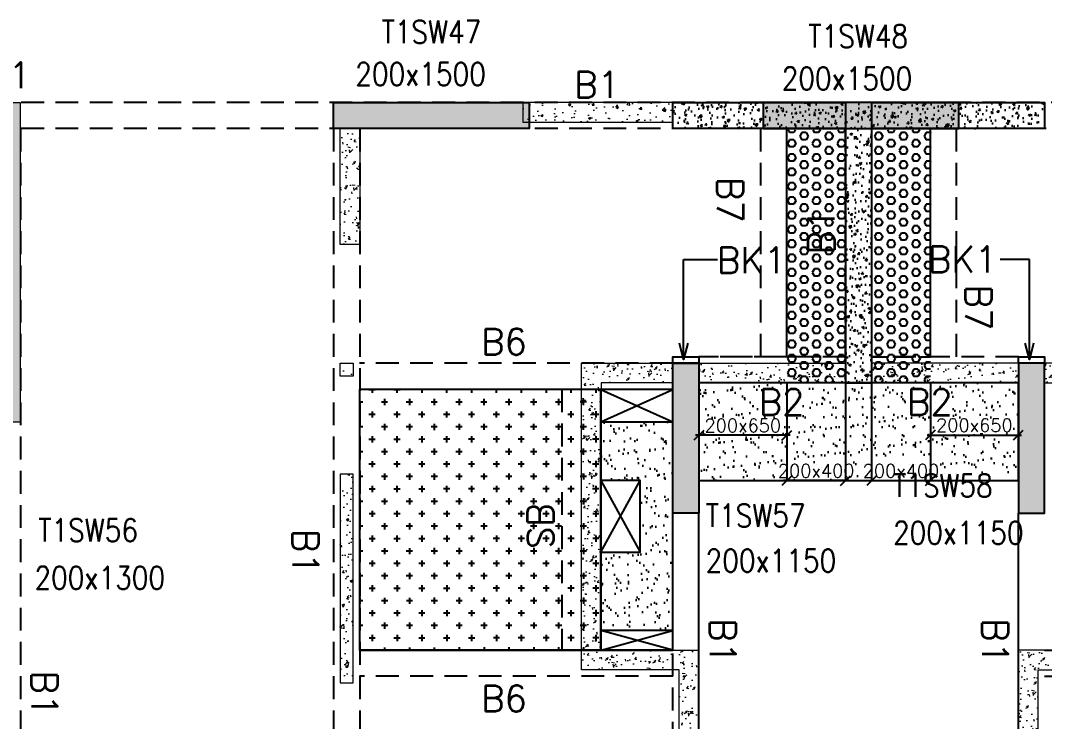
# Model space of a CAD drawing. Header units: millimetres. Extents: x 1078357 to 2594950, y -4969473 to -4636555.
# Drawn here: x 1715100 to 1722950, y -4671879 to -4666501 of the extents above; entities that cross this region are included whole.
import ezdxf

# ---------------------------------------------------------------- set-up
doc = ezdxf.new("R2010")
doc.units = ezdxf.units.MM
doc.header["$PDMODE"] = 35
for name, pattern in [('CONTINOUS', [0]), ('HIDDEN', [0.375, 0.25, -0.125]), ('New Retail block$0$CONTINOUS', [0])]:
    doc.linetypes.add(name, pattern=pattern)
doc.layers.get('0').update_dxf_attribs({"lineweight": 0})
doc.layers.get('Defpoints').update_dxf_attribs({"lineweight": 0})
for name, color, linetype, lineweight in [('A-_ANOTDIMA_D-', 6, 'Continuous', 13), ('COL. NO.', 30, 'Continuous', 25), ('COL. SIZE', 7, 'Continuous', 25), ('DIM', 9, 'Continuous', 25), ('HATCH', 8, 'Continuous', 30), ('RCC UPSTAND', 43, 'Continuous', 30), ('S-NON STR RCC WALL', 8, 'Continuous', 0)]:
    doc.layers.add(name, color=color, linetype=linetype, lineweight=lineweight)
for name, color, linetype in [('B-200x325', 201, 'HIDDEN'), ('B-200x375', 41, 'HIDDEN'), ('B-200x400', 44, 'HIDDEN'), ('B-200x650', 241, 'HIDDEN'), ('B-300xSLAB THK.', 151, 'Continuous'), ('BK1-200x650', 241, 'HIDDEN'), ('DC BEAM NO.', 7, 'Continuous'), ('DROP SLAB', 8, 'Continuous'), ('NON STR. RCC WALL', 6, 'Continuous'), ('S-COLUMN_SHEAR WALL', 1, 'Continuous'), ('S-PROJECTION', 54, 'New Retail block$0$CONTINOUS'), ('SLAB FOLD', 8, 'Continuous'), ('UP TO 10FRS', 30, 'Continuous')]:
    doc.layers.add(name, color=color, linetype=linetype)
doc.styles.add('Roman', font='romans')
doc.styles.add('ROMANS', font='romans.shx', dxfattribs={"width": 0.85})
doc.dimstyles.new('HARESH', dxfattribs={"dimtxt": 150, "dimasz": 75, "dimexe": 0, "dimexo": 0, "dimgap": 25, "dimtad": 1, "dimdec": 0, "dimdsep": 46, "dimtxsty": 'Roman', "dimblk": 'OBLIQUE', "dimcen": 225, "dimdle": 25, "dimclrd": 2, "dimclre": 2, "dimclrt": 7, "dimadec": 8, "dimazin": 1, "dimtfac": 1, "dimtdec": 0, "dimtmove": 0, "dimatfit": 0, "dimfxl": 1, "dimlwd": -1, "dimlwe": -1, "dimarcsym": 0})
pattern_1 = [(50, (-4642745.6, 23291591.78), (182.184669, -15.9390855), [19.05, -209.55]), (355, (-4642745.6, 23291591.78), (-35.2434214, 191.0568452), [15.24, -167.6405842]), (100.4514447, (-4642730.41, 23291590.45), (146.9412471, 175.1177519), [16.1900088, -178.0902446]), (46.1842, (-4642745.6, 23291642.58), (271.0790409, -42.042328), [28.575, -314.325]), (96.6355576, (-4642723, 23291639.08), (237.404134, 247.4261246), [24.2850231, -267.1356082]), (351.1841512, (-4642745.6, 23291642.58), (237.404134, 247.4261246), [22.859967, -251.459732]), (21, (-4642720.2, 23291629.88), (151.6143913, -102.2651982), [19.05, -209.55]), (326, (-4642720.2, 23291629.88), (61.8020283, 184.1879661), [15.24, -167.64]), (71.451445, (-4642707.56, 23291621.36), (213.4164193, 81.9227689), [16.1900088, -178.0899376]), (37.5, (-4642745.6, 23291591.78), (3.08860325, 84.55503887), [0, -165.608, 0, -170.18, 0, -168.275]), (7.5, (-4642745.6, 23291591.78), (66.8196625, 100.18057482), [0, -97.028, 0, -161.798, 0, -64.135]), (327.5, (-4642802.24, 23291591.78), (135.59059517, -5.728744), [0, -63.5, 0, -198.12, 0, -262.89]), (317.5, (-4642827.64, 23291591.78), (148.1291814, 25.42649103), [0, -82.55, 0, -131.572, 0, -186.69])]
pattern_2 = [(230, (4258844.17, -7873130.86), (-143.4520365, 12.550427), [15, -165]), (175, (4258844.17, -7873130.86), (27.7502667, -150.438427), [12, -132]), (280.4514445, (4258832.21, -7873129.82), (-115.7017693, -137.887998), [12.7480384, -140.2284224]), (226.1842, (4258844.17, -7873170.86), (-213.448266, 33.103856), [22.5, -247.5]), (276.6356355, (4258826.38, -7873168.1), (-186.932389, -194.82372), [19.122068, -210.342752]), (171.184164, (4258844.17, -7873170.86), (-186.932389, -194.82372), [18, -198]), (201, (4258824.17, -7873160.86), (-119.3814104, 80.523778), [15, -165]), (146, (4258824.17, -7873160.86), (-48.6630664, -145.030009), [12, -132]), (251.4514447, (4258814.22, -7873154.15), (-168.0444753, -64.5062306), [12.748038, -140.2284224]), (217.5, (4258844.165, -7873130.863), (-2.43197106, -66.57877077), [0, -130.4, 0, -134, 0, -132.5]), (187.5, (4258844.165, -7873130.86), (-52.6139075, -78.8823424), [0, -76.4, 0, -127.4, 0, -50.5]), (147.5, (4258888.765, -7873130.863), (-106.7644872, 4.51097435), [0, -50, 0, -156, 0, -207]), (137.5, (4258908.77, -7873130.86), (-116.6372339, -20.0209965), [0, -65, 0, -103.6, 0, -147])]
pattern_3 = [(180, (602125.096, 207843.35), (-7e-15, -54.99261315), [31.75, -63.5]), (300, (602125.096, 207843.35), (47.625, 27.4963066), [31.75, -63.5]), (240, (602093.346, 207843.35), (47.625, -27.4963066), [31.75, -63.5])]

# ---------------------------------------------------------------- blocks, each defined once
blk = doc.blocks.new('_Oblique')
at = {"color": 0, "linetype": 'ByBlock', "lineweight": -2}
blk.add_line((-0.5, -0.5), (0.5, 0.5), dxfattribs=at)
blk = doc.blocks.new('*D1388')
at = {"layer": 'Defpoints', "color": 0, "ltscale": 700, "transparency": 16777216}
for p in [(1720974.3, -4669280.8, 0), (1721424.4, -4669280.8, 0), (1720974.3, -4670030.8)]:
    blk.add_point(p, dxfattribs=at)
at = {"layer": 'DIM', "color": 2, "ltscale": 700, "transparency": 16777216}
for p, q in [((1720974.3, -4669280.8), (1720974.3, -4670030.8)), ((1721424.4, -4669280.8), (1721424.4, -4670030.8)), ((1721449.4, -4670030.8), (1720949.3, -4670030.8))]:
    blk.add_line(p, q, dxfattribs=at)
at = {"layer": 'DIM', "color": 2, "ltscale": 700, "transparency": 16777216, "xscale": 75, "yscale": 75, "zscale": 75, "rotation": 180}
blk.add_blockref('_Oblique', (1720974.3, -4670030.8), dxfattribs=at)
at = {"layer": 'DIM', "color": 2, "ltscale": 700, "transparency": 16777216, "xscale": 75, "yscale": 75, "zscale": 75}
blk.add_blockref('_Oblique', (1721424.4, -4670030.8), dxfattribs=at)
at = {"layer": 'DIM', "color": 7, "ltscale": 700, "transparency": 16777216, "insert": (1721199.4, -4669955.8), "char_height": 150, "attachment_point": 5, "style": 'Roman'}
blk.add_mtext('{\\H0.666667x;200x400}', dxfattribs=at)
blk = doc.blocks.new('*D1389')
at = {"layer": 'Defpoints', "color": 0, "ltscale": 700, "transparency": 16777216}
for p in [(1720299.6, -4669280.8, 0), (1720974.3, -4669280.8, 0), (1720299.6, -4669682.9)]:
    blk.add_point(p, dxfattribs=at)
at = {"layer": 'DIM', "color": 2, "ltscale": 700, "transparency": 16777216}
for p, q in [((1720299.6, -4669280.8), (1720299.6, -4669682.9)), ((1720974.3, -4669280.8), (1720974.3, -4669682.9)), ((1720999.3, -4669682.9), (1720274.6, -4669682.9))]:
    blk.add_line(p, q, dxfattribs=at)
at = {"layer": 'DIM', "color": 2, "ltscale": 700, "transparency": 16777216, "xscale": 75, "yscale": 75, "zscale": 75, "rotation": 180}
blk.add_blockref('_Oblique', (1720299.6, -4669682.9), dxfattribs=at)
at = {"layer": 'DIM', "color": 2, "ltscale": 700, "transparency": 16777216, "xscale": 75, "yscale": 75, "zscale": 75}
blk.add_blockref('_Oblique', (1720974.3, -4669682.9), dxfattribs=at)
at = {"layer": 'DIM', "color": 7, "ltscale": 700, "transparency": 16777216, "insert": (1720637, -4669607.9), "char_height": 150, "attachment_point": 5, "style": 'Roman'}
blk.add_mtext('{\\H0.666667x;200x650}', dxfattribs=at)
blk = doc.blocks.new('*D1390')
at = {"layer": 'Defpoints', "color": 0, "ltscale": 700, "transparency": 16777216}
for p in [(1721624.5, -4669280.8, 0), (1722074.6, -4669280.8, 0), (1722074.6, -4670030.8)]:
    blk.add_point(p, dxfattribs=at)
at = {"layer": 'DIM', "color": 2, "ltscale": 700, "transparency": 16777216}
for p, q in [((1721624.5, -4669280.8), (1721624.5, -4670030.8)), ((1722074.6, -4669280.8), (1722074.6, -4670030.8)), ((1721599.5, -4670030.8), (1722099.6, -4670030.8))]:
    blk.add_line(p, q, dxfattribs=at)
at = {"layer": 'DIM', "color": 2, "ltscale": 700, "transparency": 16777216, "xscale": 75, "yscale": 75, "zscale": 75, "rotation": 180}
blk.add_blockref('_Oblique', (1721624.5, -4670030.8), dxfattribs=at)
at = {"layer": 'DIM', "color": 2, "ltscale": 700, "transparency": 16777216, "xscale": 75, "yscale": 75, "zscale": 75}
blk.add_blockref('_Oblique', (1722074.6, -4670030.8), dxfattribs=at)
at = {"layer": 'DIM', "color": 7, "ltscale": 700, "transparency": 16777216, "insert": (1721849.5, -4669955.8), "char_height": 150, "attachment_point": 5, "style": 'Roman'}
blk.add_mtext('{\\H0.666667x;200x400}', dxfattribs=at)
blk = doc.blocks.new('*D1391')
at = {"layer": 'Defpoints', "color": 0, "ltscale": 700, "transparency": 16777216}
for p in [(1722074.6, -4669280.8, 0), (1722749.5, -4669280.8, 0), (1722749.5, -4669680.9)]:
    blk.add_point(p, dxfattribs=at)
at = {"layer": 'DIM', "color": 2, "ltscale": 700, "transparency": 16777216}
for p, q in [((1722074.6, -4669280.8), (1722074.6, -4669680.9)), ((1722749.5, -4669280.8), (1722749.5, -4669680.9)), ((1722049.6, -4669680.9), (1722774.5, -4669680.9))]:
    blk.add_line(p, q, dxfattribs=at)
at = {"layer": 'DIM', "color": 2, "ltscale": 700, "transparency": 16777216, "xscale": 75, "yscale": 75, "zscale": 75, "rotation": 180}
blk.add_blockref('_Oblique', (1722074.6, -4669680.9), dxfattribs=at)
at = {"layer": 'DIM', "color": 2, "ltscale": 700, "transparency": 16777216, "xscale": 75, "yscale": 75, "zscale": 75}
blk.add_blockref('_Oblique', (1722749.5, -4669680.9), dxfattribs=at)
at = {"layer": 'DIM', "color": 7, "ltscale": 700, "transparency": 16777216, "insert": (1722412, -4669605.9), "char_height": 150, "attachment_point": 5, "style": 'Roman'}
blk.add_mtext('{\\H0.666667x;200x650}', dxfattribs=at)
blk = doc.blocks.new('G$CD63B60BD')
at = {"layer": 'COL. NO.', "linetype": 'Continuous', "style": 'ROMANS', "width": 0.85}
for s, p in [('T1SW47', (21217.5, 7404.4, -320.4)), ('T1SW48', (24489.2, 7371.3, -320.4)), ('T1SW58', (25137.9, 3925.7, -320.4)), ('T1SW57', (23703.2, 3694.9, -320.4)), ('T1SW56', (18585.9, 3582.5, -320.4))]:
    blk.add_text(s, height=175, dxfattribs=at).set_placement(p)
at = {"layer": 'COL. SIZE', "linetype": 'Continuous', "style": 'ROMANS', "width": 0.85}
for s, p in [('200x1500', (21016.2, 7080.9, -320.4)), ('200x1500', (24285.2, 7046.4, -320.4)), ('200x1150', (25138.5, 3562.5, -320.4)), ('200x1150', (23701.8, 3348.7, -320.4)), ('200x1300', (18557.4, 3217.6, -320.4))]:
    blk.add_text(s, height=175, dxfattribs=at).set_placement(p)

msp = doc.modelspace()

# ---------------------------------------------------------------- hatches: boundary and pattern name
at = {"layer": 'DROP SLAB'}
h = msp.add_hatch(dxfattribs=at)
h.set_pattern_fill('CROSS', color=8, scale=15, angle=0.03079)
h.set_pattern_definition([(180.03079016, (-10345564.81, 46851679.07), (-95.19879988, -95.30117261), [47.625, -142.875]), (270.03079016, (-10345588.63, 46851702.87), (95.30117261, -95.19879988), [47.625, -142.875])])
h.paths.add_polyline_path([(1719549.6, -4669330.7), (1717699.6, -4669330.7), (1717699.6, -4671330.5), (1719549.6, -4671330.5)])
at = {"layer": 'HATCH'}
h = msp.add_hatch(dxfattribs=at)
h.set_pattern_fill('AR-SAND', color=8, scale=3, angle=179.97015)
h.set_pattern_definition([(37.47015413, (-3338033.01, 18697427.76), (-4.72361136, 146.8264517), [0, -115.824, 0, -129.54, 0, -123.825]), (7.4701541, (-3338033.01, 18697427.76), (134.9689868, 214.9772528), [0, -62.484, 0, -104.394, 0, -40.005]), (327.4701541, (-3338126.74, 18697427.8), (237.2979035, 0.3075449), [0, -38.1, 0, -137.16, 0, -179.07]), (317.4701541, (-3338126.74, 18697427.8), (229.1017424, 66.759465), [0, -19.05, 0, -89.916, 0, -102.87])])
h.paths.add_polyline_path([(1722749.9, -4669280.8), (1720299.9, -4669280.8), (1720299.7, -4670030.8), (1722749.7, -4670030.8)])
h = msp.add_hatch(dxfattribs=at)
h.set_pattern_fill('AR-SAND', color=8, scale=3, angle=179.97015)
h.set_pattern_definition([(37.47015413, (-3338033.1, 18697427.76), (-4.72361136, 146.8264517), [0, -115.824, 0, -129.54, 0, -123.825]), (7.4701541, (-3338033.1, 18697427.76), (134.9689868, 214.9772528), [0, -62.484, 0, -104.394, 0, -40.005]), (327.4701541, (-3338126.83, 18697427.8), (237.2979035, 0.3075449), [0, -38.1, 0, -137.16, 0, -179.07]), (317.4701541, (-3338126.83, 18697427.8), (229.1017424, 66.759465), [0, -19.05, 0, -89.916, 0, -102.87])])
h.paths.add_polyline_path([(1722749.8, -4669280.8), (1720299.9, -4669280.8), (1720299.9, -4669880.9), (1722749.9, -4669880.9)])
h = msp.add_hatch(dxfattribs=at)
h.set_pattern_fill('AR-SAND', color=8, scale=3, angle=359.97015)
h.set_pattern_definition([(37.47015413, (-4472244.2, 23605394.69), (-4.72361136, 146.8264517), [0, -115.824, 0, -129.54, 0, -123.825]), (7.4701541, (-4472244.2, 23605394.7), (134.9689868, 214.9772528), [0, -62.484, 0, -104.394, 0, -40.005]), (327.47015413, (-4472337.93, 23605394.74), (237.29790347, 0.3075449), [0, -38.1, 0, -137.16, 0, -179.07]), (317.4701541, (-4472337.93, 23605394.74), (229.1017424, 66.759465), [0, -19.05, 0, -89.916, 0, -102.87])])
h.paths.add_polyline_path([(1720099.1, -4671180.8), (1719549.1, -4671180.8), (1719549.1, -4670580.8), (1719849.1, -4670580.8), (1719849.1, -4670030.8), (1719549.1, -4670030.9), (1719549.1, -4669580.8), (1720099.1, -4669580.8)])
at = {"layer": 'RCC UPSTAND'}
h = msp.add_hatch(dxfattribs=at)
h.set_pattern_fill('AR-CONC', color=8, scale=20, angle=180)
h.set_pattern_definition(pattern_2)
h.paths.add_polyline_path([(1720099.7, -4667130.9), (1721424.7, -4667130.9), (1721424.7, -4667330.8), (1720099.7, -4667330.8)])
h = msp.add_hatch(dxfattribs=at)
h.set_pattern_fill('AR-CONC', color=8, scale=20, angle=180)
h.set_pattern_definition([(230, (4258844.17, -7873130.86), (-143.4520365, 12.550427), [15, -165]), (175, (4258844.17, -7873130.86), (27.7502667, -150.438427), [12, -132]), (280.4514445, (4258832.21, -7873129.82), (-115.7017693, -137.887998), [12.7480384, -140.2284224]), (226.1842, (4258844.17, -7873170.86), (-213.448266, 33.103856), [22.5, -247.5]), (276.6356355, (4258826.38, -7873168.1), (-186.932389, -194.82372), [19.122068, -210.342752]), (171.184164, (4258844.17, -7873170.86), (-186.932389, -194.82372), [18, -198]), (201, (4258824.17, -7873160.86), (-119.3814104, 80.523778), [15, -165]), (146, (4258824.17, -7873160.86), (-48.6630664, -145.030009), [12, -132]), (251.4514447, (4258814.22, -7873154.15), (-168.0444753, -64.5062306), [12.748038, -140.2284224]), (217.5, (4258844.165, -7873130.863), (-2.43197106, -66.57877077), [0, -130.4, 0, -134, 0, -132.5]), (187.5, (4258844.165, -7873130.86), (-52.6139075, -78.8823424), [0, -76.4, 0, -127.4, 0, -50.5]), (147.5, (4258888.765, -7873130.863), (-106.7644872, 4.51097435), [0, -50, 0, -156, 0, -207]), (137.5, (4258908.77, -7873130.86), (-116.6372339, -20.0209965), [0, -65, 0, -103.6, 0, -147])])
h.paths.add_polyline_path([(1721424.7, -4669280.9), (1721624.7, -4669280.9), (1721624.7, -4667130.9), (1721424.7, -4667130.9)])
h = msp.add_hatch(dxfattribs=at)
h.set_pattern_fill('AR-CONC', color=8, scale=20, angle=180)
h.set_pattern_definition(pattern_2)
h.paths.add_polyline_path([(1721624.7, -4667130.9), (1722949.7, -4667130.9), (1722949.7, -4667330.8), (1721624.7, -4667330.8)])
at = {"layer": 'S-COLUMN_SHEAR WALL', "lineweight": 25}
h = msp.add_hatch(color=1, dxfattribs=at)
h.dxf.hatch_style = 1
h.paths.add_polyline_path([(1717499.7, -4667130.8), (1718999.7, -4667130.8), (1718999.7, -4667330.8), (1717499.7, -4667330.8)])
h = msp.add_hatch(color=1, dxfattribs=at)
h.dxf.hatch_style = 1
h.paths.add_polyline_path([(1720099.7, -4669130.9), (1720299.7, -4669130.9), (1720299.7, -4670280.9), (1720099.7, -4670280.9)])
at = {"layer": 'S-COLUMN_SHEAR WALL', "lineweight": 25, "extrusion": (1.00316e-06, -2.11765e-11, 1)}
h = msp.add_hatch(color=1, dxfattribs=at)
h.dxf.hatch_style = 1
h.paths.add_polyline_path([(1722949.7, -4669130.9), (1722749.7, -4669130.9), (1722749.7, -4670280.9), (1722949.7, -4670280.9)])
at = {"layer": 'S-NON STR RCC WALL', "ltscale": 700}
h = msp.add_hatch(dxfattribs=at)
h.set_pattern_fill('AR-CONC', color=256)
h.set_pattern_definition([(230, (2852336.23, -9435903.8), (-182.184669, 15.9390855), [19.05, -209.55]), (175, (2852336.23, -9435903.8), (35.2434214, -191.056845), [15.24, -167.640584]), (280.4514447, (2852321.05, -9435902.47), (-146.941247, -175.117752), [16.190009, -178.0902446]), (226.1842, (2852336.23, -9435954.6), (-271.079041, 42.042328), [28.575, -314.325]), (276.6355576, (2852313.64, -9435951.1), (-237.404134, -247.426125), [24.285023, -267.135608]), (171.184151, (2852336.23, -9435954.6), (-237.404134, -247.426125), [22.859967, -251.459732]), (201, (2852310.83, -9435941.9), (-151.6143913, 102.265198), [19.05, -209.55]), (146, (2852310.83, -9435941.9), (-61.802028, -184.187966), [15.24, -167.64]), (251.451445, (2852298.2, -9435933.38), (-213.416419, -81.922769), [16.190009, -178.0899376]), (217.5, (2852336.23, -9435903.8), (-3.08860325, -84.5550389), [0, -165.608, 0, -170.18, 0, -168.275]), (187.5, (2852336.23, -9435903.8), (-66.8196625, -100.1805748), [0, -97.028, 0, -161.798, 0, -64.135]), (147.5, (2852392.87, -9435903.8), (-135.5905952, 5.728744), [0, -63.5, 0, -198.12, 0, -262.89]), (137.5, (2852418.27, -9435903.8), (-148.1291814, -25.426491), [0, -82.55, 0, -131.572, 0, -186.69])])
h.paths.add_polyline_path([(1712024.9, -4667280.9), (1711224.9, -4667280.9), (1711224.9, -4667130.9), (1712024.9, -4667130.9)])
h.paths.add_polyline_path([(1710474.9, -4667130.9), (1710024.9, -4667130.9), (1710024.9, -4667280.9), (1710474.9, -4667280.9)])
h.paths.add_polyline_path([(1711674.9, -4668210.8), (1711824.9, -4668210.8), (1711824.9, -4667280.9), (1711674.9, -4667280.9)])
h.paths.add_polyline_path([(1710024.9, -4668360.9), (1711824.9, -4668360.9), (1711824.9, -4668210.9), (1710024.9, -4668210.9)])
h.paths.add_polyline_path([(1715099.9, -4667132.9), (1714899.9, -4667132.9), (1714899.9, -4669580.9), (1715099.9, -4669580.9)])
h.paths.add_polyline_path([(1713224.9, -4667130.9), (1713324.9, -4667130.9), (1713324.9, -4667280.9), (1713224.9, -4667280.9)])
h.paths.add_polyline_path([(1714574.9, -4667130.9), (1714899.9, -4667130.9), (1714899.9, -4667330.8), (1714574.9, -4667330.9)])
h = msp.add_hatch(dxfattribs=at)
h.set_pattern_fill('AR-CONC', color=256)
h.set_pattern_definition([(50, (1681504.88, -4734317.68), (182.18467, -15.9391), [19.05, -209.55]), (355, (1681504.88, -4734317.68), (-35.2434, 191.05685), [15.24, -167.6406]), (100.45144, (1681520.06, -4734319.01), (146.94125, 175.11775), [16.19, -178.09024]), (46.1842, (1681504.88, -4734266.88), (271.07904, -42.0423), [28.575, -314.325]), (96.63556, (1681527.47, -4734270.38), (237.4041, 247.4261), [24.285, -267.1356]), (351.18415, (1681504.88, -4734266.88), (237.4041, 247.4261), [22.86, -251.4597]), (21, (1681530.28, -4734279.58), (151.6144, -102.2652), [19.05, -209.55]), (326, (1681530.28, -4734279.58), (61.80203, 184.18797), [15.24, -167.64]), (71.45144, (1681542.91, -4734288.1), (213.4164, 81.92277), [16.19, -178.08994]), (37.5, (1681504.88, -4734317.68), (3.088603, 84.55504), [0, -165.608, 0, -170.18, 0, -168.275]), (7.5, (1681504.88, -4734317.68), (66.81966, 100.18057), [0, -97.028, 0, -161.798, 0, -64.135]), (327.5, (1681448.235, -4734317.68), (135.590595, -5.728744), [0, -63.5, 0, -198.12, 0, -262.89]), (317.5, (1681422.84, -4734317.68), (148.12918, 25.4265), [0, -82.55, 0, -131.572, 0, -186.69])])
h.paths.add_polyline_path([(1720099.9, -4667130.9), (1718949.9, -4667130.9), (1718949.9, -4667280.9), (1720099.9, -4667280.9)])
at = {"layer": 'S-NON STR RCC WALL'}
h = msp.add_hatch(dxfattribs=at)
h.set_pattern_fill('AR-CONC', color=256, angle=180)
h.set_pattern_definition([(50, (-5733985.06, 27972320.94), (182.184669, -15.93908554), [19.05, -209.55]), (355, (-5733985.06, 27972320.94), (-35.2434214, 191.0568452), [15.24, -167.6405842]), (100.4514447, (-5733969.88, 27972319.61), (146.9412471, 175.1177519), [16.1900088, -178.0902446]), (46.1842, (-5733985.06, 27972371.74), (271.0790409, -42.042328), [28.575, -314.325]), (96.6355576, (-5733962.47, 27972368.24), (237.404134, 247.4261246), [24.2850231, -267.1356082]), (351.1841512, (-5733985.06, 27972371.74), (237.404134, 247.4261246), [22.859967, -251.459732]), (21, (-5733959.66, 27972359.04), (151.6143913, -102.2651982), [19.05, -209.55]), (326, (-5733959.66, 27972359.04), (61.8020283, 184.1879661), [15.24, -167.64]), (71.451445, (-5733947.02, 27972350.52), (213.4164193, 81.9227689), [16.1900088, -178.0899376]), (37.5, (-5733985.06, 27972320.94), (3.08860325, 84.55503887), [0, -165.608, 0, -170.18, 0, -168.275]), (7.5, (-5733985.06, 27972320.94), (66.8196625, 100.18057482), [0, -97.028, 0, -161.798, 0, -64.135]), (327.5, (-5734041.7, 27972320.94), (135.59059517, -5.72874399), [0, -63.5, 0, -198.12, 0, -262.89]), (317.5, (-5734067.1, 27972320.94), (148.1291814, 25.42649103), [0, -82.55, 0, -131.572, 0, -186.69])])
h.paths.add_polyline_path([(1717549.9, -4667330.9), (1717699.9, -4667330.9), (1717699.9, -4668220.8), (1717549.9, -4668220.8)])
h = msp.add_hatch(dxfattribs=at)
h.set_pattern_fill('AR-CONC', color=256, angle=180)
h.set_pattern_definition([(50, (2814824.62, -9398072.05), (182.184669, -15.9390855), [19.05, -209.55]), (355, (2814824.62, -9398072.05), (-35.2434214, 191.056845), [15.24, -167.640584]), (100.4514447, (2814839.8, -9398073.38), (146.941247, 175.117752), [16.190009, -178.0902446]), (46.1842, (2814824.62, -9398021.25), (271.079041, -42.042328), [28.575, -314.325]), (96.6355576, (2814847.2, -9398024.75), (237.404134, 247.426125), [24.285023, -267.135608]), (351.184151, (2814824.62, -9398021.25), (237.404134, 247.426125), [22.859967, -251.459732]), (21, (2814850.02, -9398033.95), (151.6143913, -102.265198), [19.05, -209.55]), (326, (2814850.02, -9398033.95), (61.802028, 184.187966), [15.24, -167.64]), (71.451445, (2814862.66, -9398042.47), (213.416419, 81.922769), [16.190009, -178.0899376]), (37.5, (2814824.623, -9398072.05), (3.08860325, 84.5550389), [0, -165.608, 0, -170.18, 0, -168.275]), (7.5, (2814824.62, -9398072.05), (66.8196625, 100.1805748), [0, -97.028, 0, -161.798, 0, -64.135]), (327.5, (2814767.98, -9398072.05), (135.5905952, -5.728744), [0, -63.5, 0, -198.12, 0, -262.89]), (317.5, (2814742.58, -9398072.05), (148.1291814, 25.426491), [0, -82.55, 0, -131.572, 0, -186.69])])
h.paths.add_polyline_path([(1717549.9, -4669130.7), (1717649.9, -4669130.7), (1717649.9, -4669230.7), (1717549.9, -4669230.7)])
h = msp.add_hatch(dxfattribs=at)
h.set_pattern_fill('AR-CONC', color=256)
h.set_pattern_definition(pattern_1)
h.paths.add_polyline_path([(1719399.9, -4671480.9), (1719399.9, -4669130.9), (1720099.9, -4669130.9), (1720099.8, -4669280.9), (1719549.9, -4669280.9), (1719549.9, -4671330.9), (1720299.9, -4671330.9), (1720299.9, -4672580.8), (1720149.9, -4672580.8), (1720149.9, -4671480.9)])
h = msp.add_hatch(dxfattribs=at)
h.set_pattern_fill('AR-CONC', color=256)
h.set_pattern_definition(pattern_1)
h.paths.add_polyline_path([(1721424.9, -4669280.9), (1720299.9, -4669280.9), (1720299.9, -4669130.9), (1721424.9, -4669130.9)])
h = msp.add_hatch(dxfattribs=at)
h.set_pattern_fill('AR-CONC', color=256, angle=180)
h.set_pattern_definition(pattern_1)
h.paths.add_polyline_path([(1721624.9, -4669280.9), (1722749.9, -4669280.9), (1722749.9, -4669130.9), (1721624.9, -4669130.9)])
h = msp.add_hatch(dxfattribs=at)
h.set_pattern_fill('AR-CONC', color=256, angle=180)
h.set_pattern_definition(pattern_1)
h.paths.add_polyline_path([(1723649.9, -4671480.9), (1723649.9, -4669130.9), (1722949.9, -4669130.9), (1722949.9, -4669280.9), (1723499.9, -4669280.9), (1723499.9, -4671330.9), (1722749.9, -4671330.9), (1722749.9, -4672580.8), (1722899.9, -4672580.8), (1722899.9, -4671480.9)])
h = msp.add_hatch(dxfattribs=at)
h.set_pattern_fill('AR-CONC', color=256, angle=180)
h.set_pattern_definition([(50, (2814837.84, -9396707.38), (182.184669, -15.9390855), [19.05, -209.55]), (355, (2814837.84, -9396707.38), (-35.2434214, 191.056845), [15.24, -167.640584]), (100.4514447, (2814853.02, -9396708.71), (146.941247, 175.117752), [16.190009, -178.0902446]), (46.1842, (2814837.84, -9396656.58), (271.079041, -42.042328), [28.575, -314.325]), (96.6355576, (2814860.43, -9396660.1), (237.404134, 247.426125), [24.285023, -267.135608]), (351.184151, (2814837.84, -9396656.58), (237.404134, 247.426125), [22.859967, -251.459732]), (21, (2814863.24, -9396669.28), (151.6143913, -102.265198), [19.05, -209.55]), (326, (2814863.24, -9396669.28), (61.802028, 184.187966), [15.24, -167.64]), (71.451445, (2814875.87, -9396677.8), (213.416419, 81.922769), [16.190009, -178.0899376]), (37.5, (2814837.84, -9396707.385), (3.08860325, 84.5550389), [0, -165.608, 0, -170.18, 0, -168.275]), (7.5, (2814837.84, -9396707.385), (66.8196625, 100.1805748), [0, -97.028, 0, -161.798, 0, -64.135]), (327.5, (2814781.195, -9396707.385), (135.5905952, -5.728744), [0, -63.5, 0, -198.12, 0, -262.89]), (317.5, (2814755.8, -9396707.38), (148.1291814, 25.426491), [0, -82.55, 0, -131.572, 0, -186.69])])
h.paths.add_polyline_path([(1717549.9, -4671580.7), (1717649.9, -4671580.7), (1717649.9, -4669980.7), (1717549.9, -4669980.7)])
at = {"layer": 'SLAB FOLD', "ltscale": 1000}
h = msp.add_hatch(dxfattribs=at)
h.set_pattern_fill('HEX', color=8, scale=10, angle=180)
h.set_pattern_definition(pattern_3)
h.paths.add_polyline_path([(1721424.8, -4667341.4), (1720974.8, -4667341.4), (1720974.8, -4669280.8), (1721424.8, -4669280.8)])
h = msp.add_hatch(dxfattribs=at)
h.set_pattern_fill('HEX', color=8, scale=10, angle=180)
h.set_pattern_definition(pattern_3)
h.paths.add_polyline_path([(1721625.2, -4667341.4), (1722075.2, -4667341.4), (1722075.2, -4669280.8), (1721625.2, -4669280.8)])
at = {"layer": 'UP TO 10FRS', "lineweight": 25}
h = msp.add_hatch(color=256, dxfattribs=at)
h.dxf.hatch_style = 1
h.paths.add_polyline_path([(1722293.2, -4667330.9), (1722293.2, -4667130.9), (1720793.2, -4667130.9), (1720793.2, -4667330.9)])

# ---------------------------------------------------------------- linework, layer by layer
at = {"layer": 'B-200x325', "ltscale": 700}
for p, q in [((1720099.4, -4669130.7, 0), (1717699.6, -4669130.7, 0)), ((1720099.6, -4671530.5, 0), (1717699.7, -4671530.5, 0)), ((1722949.6, -4671530.6, 0), (1725349.6, -4671530.6, 0))]:
    msp.add_line(p, q, dxfattribs=at)
at = {"layer": 'B-200x325', "linetype": 'Continuous', "ltscale": 700}
for p, q in [((1720099.4, -4669330.7, 0), (1717699.6, -4669330.7, 0)), ((1720099.6, -4671330.5, 0), (1717699.7, -4671330.5, 0)), ((1722949.6, -4671330.6, 0), (1725349.6, -4671330.6, 0))]:
    msp.add_line(p, q, dxfattribs=at)
at = {"layer": 'B-200x375', "ltscale": 700}
for p, q in [((1720774.5, -4669080.8, 0), (1720774.5, -4667330.8, 0)), ((1722274.8, -4669080.8, 0), (1722274.8, -4667330.8, 0))]:
    msp.add_line(p, q, dxfattribs=at)
at = {"layer": 'B-200x375', "linetype": 'Continuous', "ltscale": 700}
for p, q in [((1720974.5, -4669080.8, 0), (1720974.5, -4667341.5, 0)), ((1722074.8, -4669080.8, 0), (1722074.8, -4667341.5, 0))]:
    msp.add_line(p, q, dxfattribs=at)
at = {"layer": 'B-200x400', "linetype": 'HIDDEN', "ltscale": 500}
for p, q in [((1721424.5, -4669080.9, 0), (1720974.3, -4669080.9, 0)), ((1721624.5, -4669080.9, 0), (1722074.6, -4669080.9, 0))]:
    msp.add_line(p, q, dxfattribs=at)
at = {"layer": 'B-200x400', "linetype": 'Continuous', "ltscale": 500}
for p, q in [((1721424.4, -4669280.9, 0), (1720974.3, -4669280.9, 0)), ((1722074.6, -4669280.9, 0), (1721624.5, -4669280.9, 0))]:
    msp.add_line(p, q, dxfattribs=at)
at = {"layer": 'B-200x650', "linetype": 'HIDDEN', "ltscale": 700}
for p, q in [((1720793.2, -4667130.9, 0), (1713524.9, -4667130.9, 0)), ((1733149.9, -4667130.9, 0), (1722293.2, -4667130.9, 0)), ((1720793.2, -4667330.9, 0), (1715099.9, -4667330.9, 0)), ((1715099.9, -4667330.9, 0), (1715099.9, -4672580.8, 0)), ((1717499.9, -4667330.9, 0), (1717499.9, -4673780.8, 0)), ((1717699.9, -4667330.9, 0), (1717699.9, -4673780.8, 0)), ((1721424.9, -4669080.8, 0), (1721424.9, -4667330.9, 0)), ((1721624.9, -4669080.8, 0), (1721624.9, -4667330.9, 0)), ((1727949.9, -4667330.9, 0), (1722293.2, -4667330.9, 0)), ((1720974.5, -4669080.7, 0), (1720299.7, -4669080.7, 0)), ((1721424.9, -4669080.8, 0), (1720299.9, -4669080.8, 0)), ((1722749.9, -4669080.8, 0), (1721624.9, -4669080.8, 0)), ((1722749.7, -4669080.7, 0), (1722074.6, -4669080.9, 0)), ((1720099.9, -4672580.8, 0), (1720099.9, -4670280.8, 0))]:
    msp.add_line(p, q, dxfattribs=at)
at = {"layer": 'B-200x650', "linetype": 'Continuous', "ltscale": 700}
msp.add_line((1722749.8, -4669280.8, 0), (1720299.9, -4669280.8, 0), dxfattribs=at)
at = {"layer": 'B-200x650', "linetype": 'CONTINOUS', "ltscale": 700}
for p, q in [((1722749.7, -4669280.7, 0), (1722074.6, -4669280.9, 0)), ((1720299.9, -4672580.8, 0), (1720299.9, -4670280.8, 0)), ((1722749.9, -4672580.8, 0), (1722749.9, -4670280.8, 0))]:
    msp.add_line(p, q, dxfattribs=at)
at = {"layer": 'B-300xSLAB THK.', "linetype": 'HIDDEN', "ltscale": 700}
msp.add_line((1719249.6, -4669330.7, 0), (1719249.6, -4671330.5, 0), dxfattribs=at)
at = {"layer": 'B-300xSLAB THK.', "linetype": 'ByBlock', "ltscale": 700}
msp.add_line((1719549.6, -4669330.7, 0), (1719549.6, -4671330.5, 0), dxfattribs=at)
at = {"layer": 'BK1-200x650', "linetype": 'Continuous', "ltscale": 700, "elevation": 0}
for points in [[(1720299.9, -4669130.9), (1720099.9, -4669130.9), (1720099.9, -4669080.7), (1720299.9, -4669080.7)], [(1722949.9, -4669130.9), (1722749.9, -4669130.9), (1722749.9, -4669080.7), (1722949.9, -4669080.7)]]:
    msp.add_lwpolyline(points, close=True, dxfattribs=at)
at = {"layer": 'DROP SLAB', "color": 3, "linetype": 'CONTINOUS', "ltscale": 500}
for p, q in [((1719549.8, -4669580.8, 0), (1720099.7, -4669330.7, 0)), ((1719549.8, -4669330.7, 0), (1720099.8, -4669580.8, 0)), ((1719549.7, -4670580.8, 0), (1719849.7, -4670030.8, 0)), ((1719549.7, -4670030.8, 0), (1719849.7, -4670580.8, 0)), ((1720099.4, -4671330.8, 0), (1719549.4, -4671180.8, 0)), ((1719550.2, -4671330.5, 0), (1720099.4, -4671180.8, 0))]:
    msp.add_line(p, q, dxfattribs=at)
at = {"layer": 'DROP SLAB', "color": 3, "linetype": 'CONTINOUS', "ltscale": 500, "elevation": 0}
for points in [[(1719549.6, -4669330.7), (1717699.6, -4669330.7), (1717699.6, -4671330.5), (1719549.6, -4671330.5)], [(1719549.8, -4669580.8), (1720099.7, -4669580.8), (1720099.7, -4669330.7), (1719549.8, -4669330.7)], [(1719549.7, -4670580.8), (1719849.7, -4670580.8), (1719849.7, -4670030.8), (1719549.7, -4670030.8)], [(1719549.4, -4671330.5), (1720099.4, -4671330.5), (1720099.4, -4671180.8), (1719549.4, -4671180.8)]]:
    msp.add_lwpolyline(points, close=True, dxfattribs=at)
at = {"layer": 'NON STR. RCC WALL', "elevation": 0}
for points in [[(1720099.7, -4667130.9), (1721424.7, -4667130.9), (1721424.7, -4667330.8), (1720099.7, -4667330.8)], [(1721424.7, -4669280.9), (1721624.7, -4669280.9), (1721624.7, -4667130.9), (1721424.7, -4667130.9)], [(1721624.7, -4667130.9), (1722949.7, -4667130.9), (1722949.7, -4667330.8), (1721624.7, -4667330.8)]]:
    msp.add_lwpolyline(points, close=True, dxfattribs=at)
at = {"layer": 'S-COLUMN_SHEAR WALL', "color": 1, "lineweight": 25, "elevation": 0}
for points in [[(1717499.7, -4667130.8), (1718999.7, -4667130.8), (1718999.7, -4667330.8), (1717499.7, -4667330.8)], [(1720099.7, -4669130.9), (1720299.7, -4669130.9), (1720299.7, -4670280.9), (1720099.7, -4670280.9)]]:
    msp.add_lwpolyline(points, close=True, dxfattribs=at)
at = {"layer": 'S-COLUMN_SHEAR WALL', "color": 1, "lineweight": 25, "extrusion": (1.00316e-06, -2.11765e-11, 1), "elevation": 1.7}
msp.add_lwpolyline([(1722949.7, -4669130.9), (1722749.7, -4669130.9), (1722749.7, -4670280.9), (1722949.7, -4670280.9)], close=True, dxfattribs=at)
at = {"layer": 'S-NON STR RCC WALL', "elevation": 0}
for points in [[(1715099.9, -4667132.9), (1714899.9, -4667132.9), (1714899.9, -4669580.9), (1715099.9, -4669580.9)], [(1719399.9, -4671480.9), (1719399.9, -4669130.9), (1720099.9, -4669130.9), (1720099.8, -4669280.9), (1719549.9, -4669280.9), (1719549.9, -4671330.9), (1720299.9, -4671330.9), (1720299.9, -4672580.8), (1720149.9, -4672580.8), (1720149.9, -4671480.9)], [(1721424.9, -4669280.9), (1720299.9, -4669280.9), (1720299.9, -4669130.9), (1721424.9, -4669130.9)], [(1721624.9, -4669280.9), (1722749.9, -4669280.9), (1722749.9, -4669130.9), (1721624.9, -4669130.9)], [(1723649.9, -4671480.9), (1723649.9, -4669130.9), (1722949.9, -4669130.9), (1722949.9, -4669280.9), (1723499.9, -4669280.9), (1723499.9, -4671330.9), (1722749.9, -4671330.9), (1722749.9, -4672580.8), (1722899.9, -4672580.8), (1722899.9, -4671480.9)]]:
    msp.add_lwpolyline(points, close=True, dxfattribs=at)
at = {"layer": 'S-NON STR RCC WALL', "ltscale": 700, "elevation": 0}
for points in [[(1720099.9, -4667130.9), (1718949.9, -4667130.9), (1718949.9, -4667280.9), (1720099.9, -4667280.9)], [(1717549.9, -4667330.9), (1717699.9, -4667330.9), (1717699.9, -4668220.8), (1717549.9, -4668220.8)], [(1717549.9, -4669130.7), (1717649.9, -4669130.7), (1717649.9, -4669230.7), (1717549.9, -4669230.7)], [(1717549.9, -4671580.7), (1717649.9, -4671580.7), (1717649.9, -4669980.7), (1717549.9, -4669980.7)]]:
    msp.add_lwpolyline(points, close=True, dxfattribs=at)
at = {"layer": 'S-PROJECTION', "elevation": 0}
msp.add_lwpolyline([(1722749.9, -4669280.8), (1720299.9, -4669280.8), (1720299.7, -4670030.8), (1722749.7, -4670030.8)], close=True, dxfattribs=at)
at = {"layer": 'SLAB FOLD', "color": 8, "ltscale": 1000, "elevation": 0}
msp.add_lwpolyline([(1720099.1, -4671180.8), (1719549.1, -4671180.8), (1719549.1, -4670580.8), (1719849.1, -4670580.8), (1719849.1, -4670030.8), (1719549.1, -4670030.9), (1719549.1, -4669580.8), (1720099.1, -4669580.8), (1720099.1, -4671180.8)], dxfattribs=at)
at = {"layer": 'UP TO 10FRS', "lineweight": 25, "elevation": 0}
msp.add_lwpolyline([(1722293.2, -4667330.9), (1722293.2, -4667130.9), (1720793.2, -4667130.9), (1720793.2, -4667330.9)], close=True, dxfattribs=at)

# ---------------------------------------------------------------- block references
at = {"layer": 'A-_ANOTDIMA_D-', "color": 2, "ltscale": 700}
msp.add_blockref('G$CD63B60BD', (1696650, -4674080.9, 0), dxfattribs=at)

# ---------------------------------------------------------------- texts
at = {"layer": 'B-200x325', "linetype": 'Continuous', "ltscale": 700, "style": 'ROMANS'}
for p in [(1718630.1, -4669065.5, -2.7), (1718630.1, -4671802.7, -2.7)]:
    msp.add_text('B6', height=200, rotation=359.99945, dxfattribs=at).set_placement(p)
at = {"layer": 'B-200x375', "linetype": 'Continuous', "ltscale": 700, "style": 'ROMANS'}
for p in [(1720439.7, -4667701.2, -2.7), (1722343.3, -4668528.5, -2.7)]:
    msp.add_text('B7', height=200, rotation=269.99906, dxfattribs=at).set_placement(p)
at = {"layer": 'B-200x650', "linetype": 'HIDDEN', "ltscale": 500, "style": 'ROMANS'}
for rotation, p in [(359.99906, (1714826.9, -4667021.2, -2.7)), (0.00094, (1719342.9, -4667093.6, -2.7)), (269.99906, (1717184.2, -4670402.1, -2.7)), (269.99906, (1720383.8, -4671087.1, -2.7)), (269.99906, (1722470.9, -4671087.1, -2.7)), (269.99906, (1715183.8, -4671487.7, -2.7))]:
    msp.add_text('B1', height=200, rotation=rotation, dxfattribs=at).set_placement(p)
at = {"layer": 'B-200x650', "linetype": 'HIDDEN', "ltscale": 700, "style": 'ROMANS'}
msp.add_text('B1', height=200, rotation=89.99906, dxfattribs=at).set_placement((1721338.7, -4668294.7, -2.7))
at = {"layer": 'B-300xSLAB THK.', "linetype": 'Continuous', "ltscale": 700, "style": 'ROMANS'}
msp.add_text('SB', height=200, rotation=90.00094, dxfattribs=at).set_placement((1719185.5, -4670555, -2.7))
at = {"layer": 'BK1-200x650', "linetype": 'Continuous', "ltscale": 700, "style": 'ROMANS'}
for rotation, p in [(0.00094, (1720437.6, -4668440.4, -2.7)), (359.99906, (1722055.4, -4668433.7, -2.7))]:
    msp.add_text('BK1', height=200, rotation=rotation, dxfattribs=at).set_placement(p)
at = {"layer": 'DC BEAM NO.', "linetype": 'Continuous', "ltscale": 500, "style": 'ROMANS'}
for p in [(1720757.7, -4669528, -2.7), (1721894.4, -4669528, -2.7)]:
    msp.add_text('B2', height=200, dxfattribs=at).set_placement(p)

# ---------------------------------------------------------------- dimensions: what is measured, and where the dimension line sits
at = {"layer": 'DIM', "ltscale": 700}
for base, p1, p2, picture, middle in [((1720299.6, -4669682.9, 0), (1720974.3, -4669280.8, 0), (1720299.6, -4669280.8, 0), '*D1389', (1720637, -4669607.9, 0)), ((1722749.5, -4669680.9, 0), (1722074.6, -4669280.8, 0), (1722749.5, -4669280.8, 0), '*D1391', (1722412, -4669605.9, 0))]:
    dim = msp.add_linear_dim(base=base, p1=p1, p2=p2, text='{\\H0.666667x;200x650}', dimstyle='HARESH', override={"dimtxsty": 'Roman', "dimtmove": 1}, dxfattribs=at)
    dim.commit()
    dim.dimension.update_dxf_attribs({"geometry": picture, "text_midpoint": middle})
for base, p1, p2, picture, middle in [((1720974.3, -4670030.8, 0), (1721424.4, -4669280.8, 0), (1720974.3, -4669280.8, 0), '*D1388', (1721199.4, -4670030.8, 0)), ((1722074.6, -4670030.8, 0), (1721624.5, -4669280.8, 0), (1722074.6, -4669280.8, 0), '*D1390', (1721849.5, -4670030.8, 0))]:
    dim = msp.add_linear_dim(base=base, p1=p1, p2=p2, text='{\\H0.666667x;200x400}', dimstyle='HARESH', override={"dimtxsty": 'Roman'}, dxfattribs=at)
    dim.commit()
    dim.dimension.update_dxf_attribs({"geometry": picture, "text_midpoint": middle, "dimtype": 160})

# ---------------------------------------------------------------- leaders
at = {"layer": 'BK1-200x650', "linetype": 'Continuous', "ltscale": 700}
for points in [[(1720183.4, -4669100.6, 0), (1720183.4, -4668335.9, 0), (1720442.2, -4668335.9, 0)], [(1722833.4, -4669100.6, 0), (1722833.4, -4668335.9, 0), (1722609, -4668335.9, 0)]]:
    msp.add_leader(points, dimstyle='HARESH', override={"dimasz": 125, "dimgap": 25, "dimtad": 0, "dimldrblk": 'Open30'}, dxfattribs=at)

doc.saveas('drawing.dxf')
